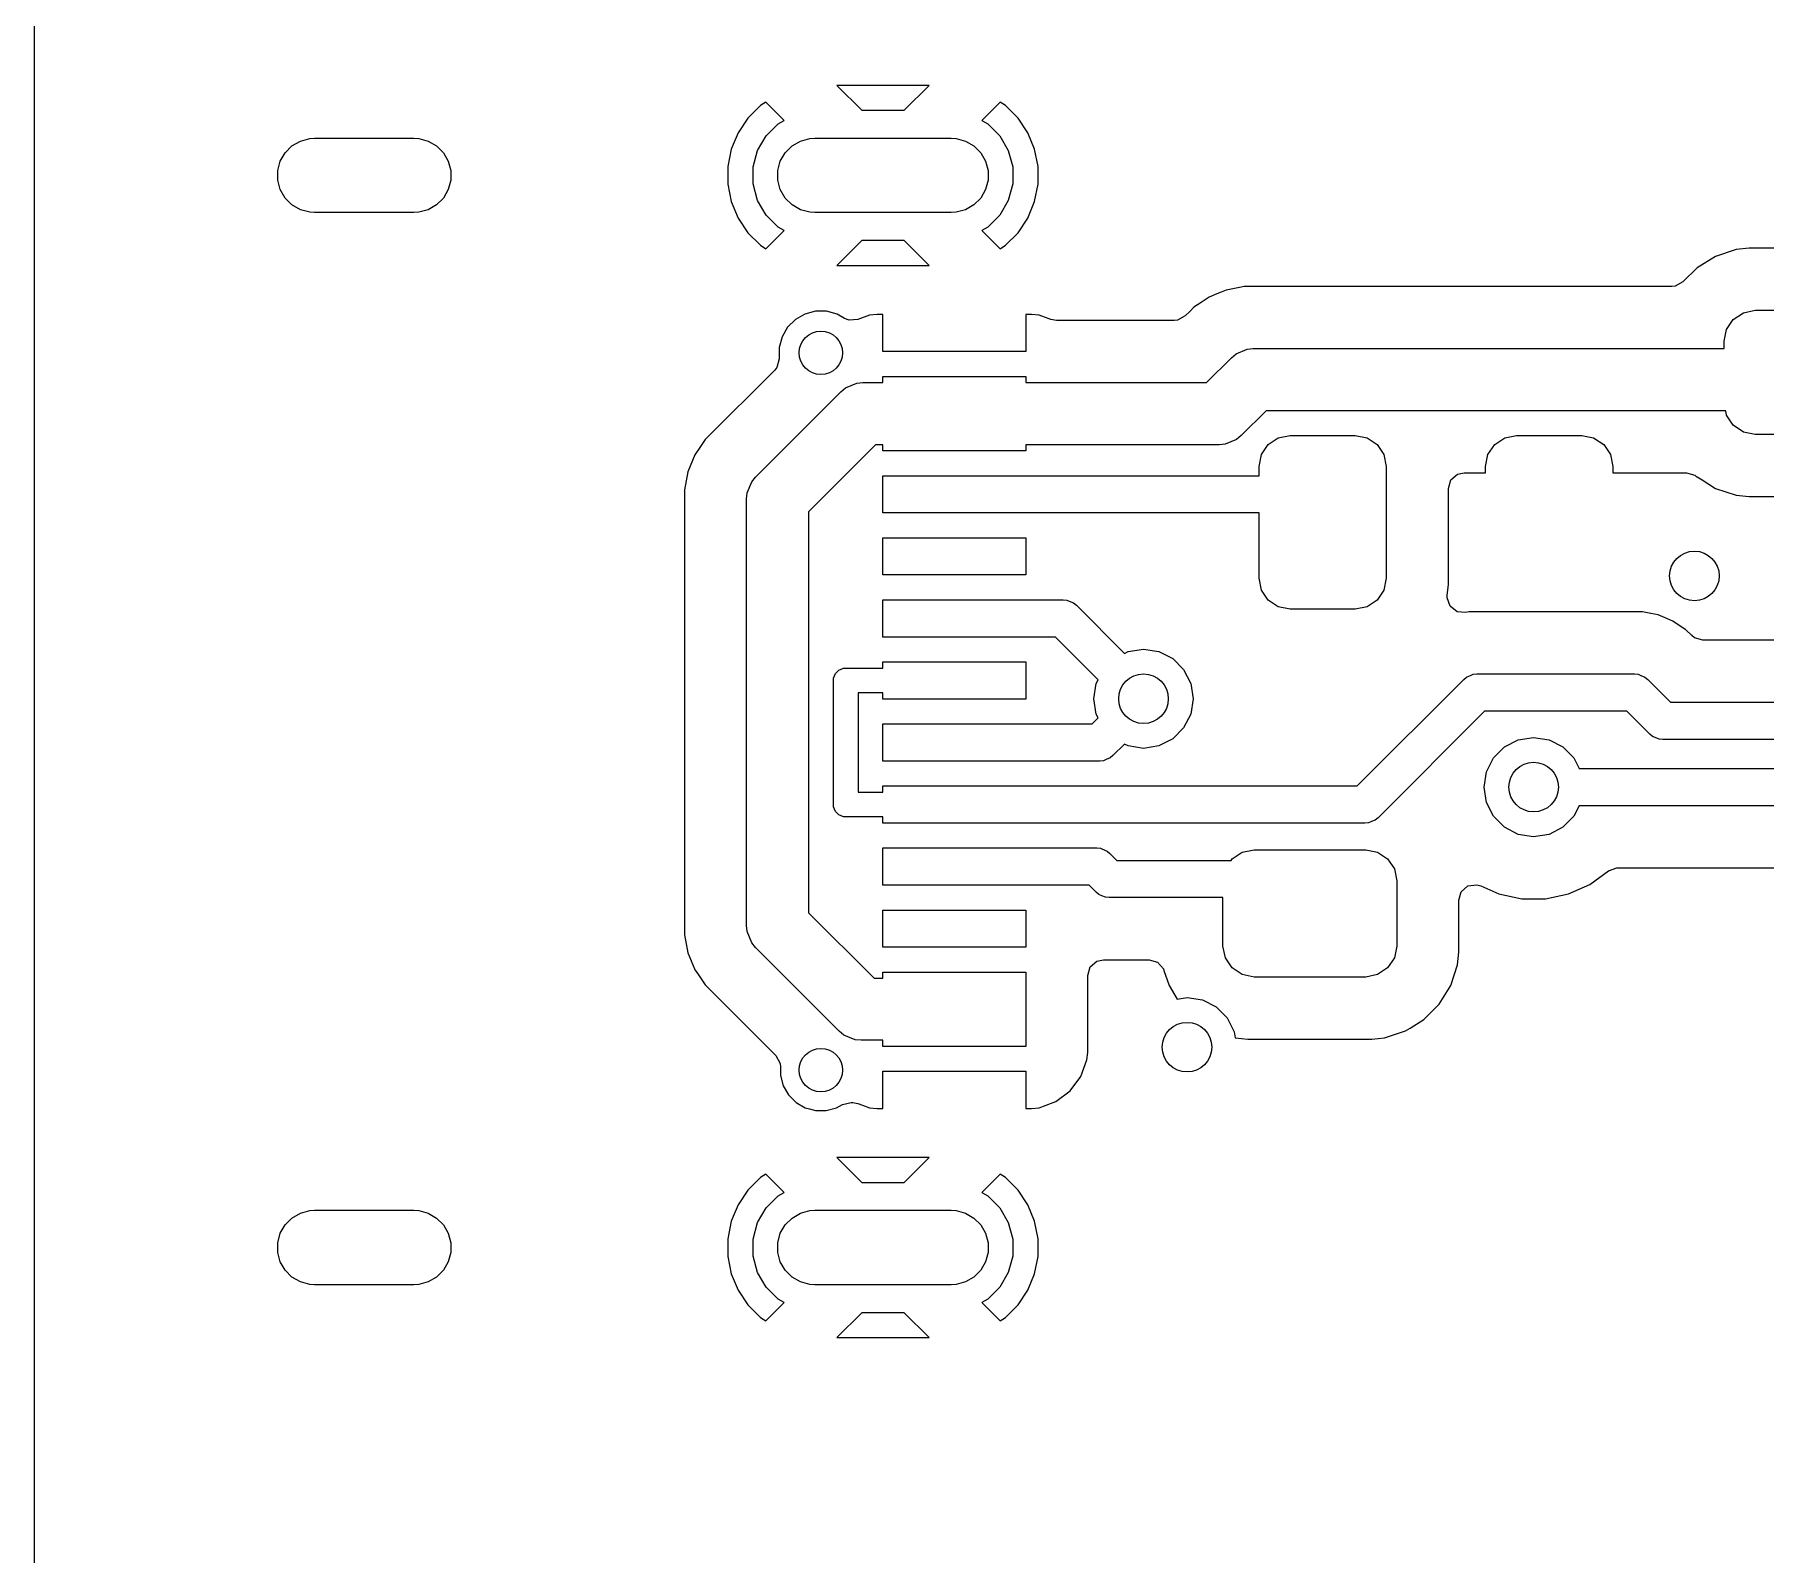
# Model space of a CAD drawing. Extents: x 0.21 to 3.39, y 0.21 to 2.59.
# Drawn here: x 0.21 to 0.76, y 1.133 to 1.615 of the extents above; entities that cross this region are included whole.
import ezdxf

# ---------------------------------------------------------------- set-up
doc = ezdxf.new("R2010")
doc.units = 0
doc.header["$MEASUREMENT"] = 0
doc.layers.add('BLACK', color=7, linetype='CONTINUOUS')

msp = doc.modelspace()

# ---------------------------------------------------------------- linework, layer by layer
at = {"layer": 'BLACK', "linetype": 'CONTINUOUS'}
for p, q in [((0.21041, 1.59862), (0.21041, 1.95798)), ((0.21041, 1.57289), (0.21041, 1.59862)), ((0.49419, 1.59862), (0.46494, 1.59862)), ((0.46494, 1.59862), (0.47282, 1.59075)), ((0.48632, 1.59075), (0.49419, 1.59862)), ((0.44237, 1.59336), (0.4407, 1.59225)), ((0.44818, 1.58755), (0.44237, 1.59336)), ((0.51677, 1.59336), (0.51096, 1.58755)), ((0.51843, 1.59225), (0.51677, 1.59336)), ((0.43673, 1.58827), (0.4336, 1.5836)), ((0.4407, 1.59225), (0.43673, 1.58827)), ((0.43673, 1.58827), (0.43673, 1.58827)), ((0.44631, 1.58648), (0.44818, 1.58755)), ((0.47282, 1.59075), (0.48632, 1.59075)), ((0.51096, 1.58755), (0.51282, 1.58648)), ((0.52241, 1.58827), (0.51843, 1.59225)), ((0.51843, 1.59225), (0.51843, 1.59225)), ((0.52553, 1.5836), (0.52241, 1.58827)), ((0.52241, 1.58827), (0.52241, 1.58827)), ((0.29473, 1.58099), (0.29771, 1.58179)), ((0.29771, 1.58179), (0.29925, 1.58189)), ((0.29925, 1.58189), (0.33075, 1.58189)), ((0.33075, 1.58189), (0.33229, 1.58179)), ((0.33229, 1.58179), (0.33527, 1.58099)), ((0.4336, 1.5836), (0.43145, 1.5784)), ((0.4398, 1.57799), (0.4425, 1.58266)), ((0.4425, 1.58266), (0.44631, 1.58648)), ((0.45339, 1.58099), (0.45637, 1.58179)), ((0.45637, 1.58179), (0.45791, 1.58189)), ((0.45791, 1.58189), (0.50122, 1.58189)), ((0.50122, 1.58189), (0.50276, 1.58179)), ((0.50276, 1.58179), (0.50574, 1.58099)), ((0.51282, 1.58648), (0.51663, 1.58266)), ((0.51663, 1.58266), (0.51933, 1.57799)), ((0.52768, 1.5784), (0.52553, 1.5836)), ((0.28834, 1.5746), (0.28988, 1.57727)), ((0.28988, 1.57727), (0.29206, 1.57945)), ((0.29206, 1.57945), (0.29473, 1.58099)), ((0.33527, 1.58099), (0.33794, 1.57945)), ((0.33794, 1.57945), (0.34012, 1.57727)), ((0.34012, 1.57727), (0.34166, 1.5746)), ((0.43145, 1.5784), (0.43035, 1.57289)), ((0.43145, 1.5784), (0.43145, 1.5784)), ((0.43841, 1.57278), (0.4398, 1.57799)), ((0.447, 1.5746), (0.44854, 1.57727)), ((0.44854, 1.57727), (0.45072, 1.57945)), ((0.45072, 1.57945), (0.45339, 1.58099)), ((0.50574, 1.58099), (0.50841, 1.57945)), ((0.50841, 1.57945), (0.51059, 1.57727)), ((0.51059, 1.57727), (0.51213, 1.5746)), ((0.51933, 1.57799), (0.52073, 1.57278)), ((0.52878, 1.57289), (0.52768, 1.5784)), ((0.52768, 1.5784), (0.52768, 1.5784)), ((0.21041, 1.54154), (0.21041, 1.57289)), ((0.28754, 1.57162), (0.28834, 1.5746)), ((0.28754, 1.56854), (0.28754, 1.57162)), ((0.34166, 1.5746), (0.34246, 1.57162)), ((0.34246, 1.57162), (0.34246, 1.56854)), ((0.43035, 1.57289), (0.43035, 1.56727)), ((0.43841, 1.56738), (0.43841, 1.57278)), ((0.4462, 1.57162), (0.447, 1.5746)), ((0.4462, 1.56854), (0.4462, 1.57162)), ((0.51213, 1.5746), (0.51293, 1.57162)), ((0.51293, 1.57162), (0.51293, 1.56854)), ((0.52073, 1.57278), (0.52073, 1.56738)), ((0.52878, 1.56727), (0.52878, 1.57289)), ((0.52878, 1.57289), (0.52878, 1.57289)), ((0.28834, 1.56556), (0.28754, 1.56854)), ((0.28988, 1.56289), (0.28834, 1.56556)), ((0.34166, 1.56556), (0.34012, 1.56289)), ((0.34246, 1.56854), (0.34166, 1.56556)), ((0.43035, 1.56727), (0.43145, 1.56175)), ((0.4398, 1.56217), (0.43841, 1.56738)), ((0.447, 1.56556), (0.4462, 1.56854)), ((0.44854, 1.56289), (0.447, 1.56556)), ((0.51213, 1.56556), (0.51059, 1.56289)), ((0.51293, 1.56854), (0.51213, 1.56556)), ((0.52073, 1.56738), (0.51933, 1.56217)), ((0.52768, 1.56175), (0.52878, 1.56727)), ((0.52878, 1.56727), (0.52878, 1.56727)), ((0.29206, 1.56071), (0.28988, 1.56289)), ((0.29473, 1.55917), (0.29206, 1.56071)), ((0.33794, 1.56071), (0.33527, 1.55917)), ((0.34012, 1.56289), (0.33794, 1.56071)), ((0.43145, 1.56175), (0.43145, 1.56175)), ((0.43145, 1.56175), (0.4336, 1.55656)), ((0.4425, 1.5575), (0.4398, 1.56217)), ((0.45072, 1.56071), (0.44854, 1.56289)), ((0.45339, 1.55917), (0.45072, 1.56071)), ((0.50841, 1.56071), (0.50574, 1.55917)), ((0.51059, 1.56289), (0.50841, 1.56071)), ((0.51933, 1.56217), (0.51663, 1.5575)), ((0.52553, 1.55656), (0.52768, 1.56175)), ((0.52768, 1.56175), (0.52768, 1.56175)), ((0.29771, 1.55837), (0.29473, 1.55917)), ((0.29925, 1.55827), (0.29771, 1.55837)), ((0.33075, 1.55827), (0.29925, 1.55827)), ((0.33229, 1.55837), (0.33075, 1.55827)), ((0.33527, 1.55917), (0.33229, 1.55837)), ((0.4336, 1.55656), (0.43673, 1.55188)), ((0.44631, 1.55368), (0.4425, 1.5575)), ((0.45637, 1.55837), (0.45339, 1.55917)), ((0.45791, 1.55827), (0.45637, 1.55837)), ((0.50122, 1.55827), (0.45791, 1.55827)), ((0.50276, 1.55837), (0.50122, 1.55827)), ((0.50574, 1.55917), (0.50276, 1.55837)), ((0.51663, 1.5575), (0.51282, 1.55368)), ((0.52241, 1.55188), (0.52553, 1.55656)), ((0.43673, 1.55188), (0.43673, 1.55188)), ((0.43673, 1.55188), (0.4407, 1.54791)), ((0.44237, 1.5468), (0.44818, 1.55261)), ((0.44818, 1.55261), (0.44631, 1.55368)), ((0.47282, 1.54941), (0.46494, 1.54154)), ((0.48632, 1.54941), (0.47282, 1.54941)), ((0.49419, 1.54154), (0.48632, 1.54941)), ((0.51282, 1.55368), (0.51096, 1.55261)), ((0.51096, 1.55261), (0.51677, 1.5468)), ((0.51843, 1.54791), (0.52241, 1.55188)), ((0.52241, 1.55188), (0.52241, 1.55188)), ((0.4407, 1.54791), (0.4407, 1.54791)), ((0.4407, 1.54791), (0.44237, 1.5468)), ((0.51677, 1.5468), (0.51843, 1.54791)), ((0.51677, 1.5468), (0.51677, 1.5468)), ((0.74373, 1.5444), (0.73785, 1.54078)), ((0.75028, 1.54657), (0.74373, 1.5444)), ((0.75433, 1.54699), (0.75028, 1.54657)), ((0.79567, 1.54699), (0.75433, 1.54699)), ((0.21041, 1.25846), (0.21041, 1.54154)), ((0.46494, 1.54154), (0.49419, 1.54154)), ((0.46494, 1.54154), (0.46494, 1.54154)), ((0.49419, 1.54154), (0.49419, 1.54154)), ((0.73785, 1.54078), (0.73335, 1.53628)), ((0.73785, 1.54078), (0.73785, 1.54078)), ((0.5855, 1.53247), (0.58306, 1.53146)), ((0.58689, 1.53305), (0.5855, 1.53247)), ((0.58843, 1.53369), (0.58689, 1.53305)), ((0.5932, 1.53463), (0.58843, 1.53369)), ((0.59414, 1.53482), (0.5932, 1.53463)), ((0.5932, 1.53463), (0.5932, 1.53463)), ((0.72984, 1.53482), (0.59414, 1.53482)), ((0.73089, 1.53494), (0.72984, 1.53482)), ((0.73335, 1.53628), (0.73089, 1.53494)), ((0.45814, 1.52699), (0.45478, 1.52609)), ((0.46162, 1.52699), (0.45814, 1.52699)), ((0.46498, 1.52609), (0.46162, 1.52699)), ((0.57698, 1.52699), (0.57548, 1.52549)), ((0.57822, 1.52823), (0.57698, 1.52699)), ((0.58056, 1.5298), (0.57822, 1.52823)), ((0.58306, 1.53146), (0.58056, 1.5298)), ((0.74934, 1.5244), (0.75253, 1.52653)), ((0.75253, 1.52653), (0.7563, 1.52728)), ((0.7563, 1.52728), (0.7937, 1.52728)), ((0.44931, 1.52189), (0.44757, 1.51888)), ((0.45177, 1.52435), (0.44931, 1.52189)), ((0.44931, 1.52189), (0.44931, 1.52189)), ((0.45478, 1.52609), (0.45177, 1.52435)), ((0.45177, 1.52435), (0.45177, 1.52435)), ((0.45478, 1.52609), (0.45478, 1.52609)), ((0.45478, 1.52609), (0.45478, 1.52609)), ((0.46737, 1.52471), (0.46498, 1.52609)), ((0.46498, 1.52609), (0.46498, 1.52609)), ((0.4688, 1.52415), (0.46737, 1.52471)), ((0.47159, 1.52435), (0.4688, 1.52415)), ((0.47534, 1.52575), (0.47159, 1.52435)), ((0.47768, 1.526), (0.47534, 1.52575)), ((0.47534, 1.52575), (0.47534, 1.52575)), ((0.47957, 1.526), (0.47768, 1.526)), ((0.47768, 1.526), (0.47768, 1.526)), ((0.47957, 1.51417), (0.47957, 1.526)), ((0.52673, 1.526), (0.52484, 1.526)), ((0.52484, 1.526), (0.52484, 1.51417)), ((0.52907, 1.52575), (0.52673, 1.526)), ((0.53284, 1.52435), (0.52907, 1.52575)), ((0.52907, 1.52575), (0.52907, 1.52575)), ((0.53457, 1.52404), (0.53284, 1.52435)), ((0.57197, 1.52404), (0.53457, 1.52404)), ((0.57303, 1.52415), (0.57197, 1.52404)), ((0.57548, 1.52549), (0.57303, 1.52415)), ((0.74646, 1.51744), (0.74721, 1.52121)), ((0.74721, 1.52121), (0.74934, 1.5244)), ((0.44757, 1.51888), (0.44667, 1.51552)), ((0.44757, 1.51888), (0.44757, 1.51888)), ((0.44757, 1.51888), (0.44757, 1.51888)), ((0.74646, 1.51512), (0.74646, 1.51744)), ((0.44667, 1.51184), (0.44589, 1.50916)), ((0.44667, 1.51552), (0.44667, 1.51552)), ((0.44667, 1.51552), (0.44667, 1.51184)), ((0.52484, 1.51417), (0.47957, 1.51417)), ((0.58219, 1.50433), (0.59009, 1.51224)), ((0.59009, 1.51224), (0.59158, 1.51346)), ((0.59158, 1.51346), (0.59513, 1.51493)), ((0.59513, 1.51493), (0.59705, 1.51512)), ((0.59513, 1.51493), (0.59513, 1.51493)), ((0.59705, 1.51512), (0.74646, 1.51512)), ((0.44522, 1.50833), (0.42315, 1.48626)), ((0.44589, 1.50916), (0.44522, 1.50833)), ((0.47957, 1.50433), (0.47957, 1.5063)), ((0.47957, 1.5063), (0.52484, 1.5063)), ((0.52484, 1.5063), (0.52484, 1.50433)), ((0.43914, 1.47439), (0.4662, 1.50145)), ((0.4662, 1.50145), (0.46769, 1.50267)), ((0.46769, 1.50267), (0.47124, 1.50414)), ((0.46769, 1.50267), (0.46769, 1.50267)), ((0.47124, 1.50414), (0.47316, 1.50433)), ((0.47316, 1.50433), (0.47957, 1.50433)), ((0.52484, 1.50433), (0.58219, 1.50433)), ((0.60113, 1.49543), (0.59322, 1.48753)), ((0.74692, 1.49543), (0.60113, 1.49543)), ((0.74721, 1.49399), (0.74692, 1.49543)), ((0.74934, 1.4908), (0.74721, 1.49399)), ((0.75253, 1.48866), (0.74934, 1.4908)), ((0.7563, 1.48791), (0.75253, 1.48866)), ((0.42145, 1.48372), (0.41992, 1.48142)), ((0.42315, 1.48626), (0.42145, 1.48372)), ((0.42145, 1.48372), (0.42145, 1.48372)), ((0.42315, 1.48626), (0.42315, 1.48626)), ((0.47724, 1.48465), (0.45594, 1.46335)), ((0.47957, 1.48465), (0.47724, 1.48465)), ((0.47957, 1.48268), (0.47957, 1.48465)), ((0.52484, 1.48268), (0.47957, 1.48268)), ((0.58626, 1.48465), (0.52484, 1.48465)), ((0.52484, 1.48465), (0.52484, 1.48268)), ((0.58818, 1.48483), (0.58626, 1.48465)), ((0.59173, 1.4863), (0.58818, 1.48483)), ((0.59322, 1.48753), (0.59173, 1.4863)), ((0.59173, 1.4863), (0.59173, 1.4863)), ((0.59965, 1.48148), (0.60178, 1.48468)), ((0.60178, 1.48468), (0.60497, 1.48681)), ((0.60497, 1.48681), (0.60874, 1.48756)), ((0.60874, 1.48756), (0.62941, 1.48756)), ((0.62941, 1.48756), (0.63318, 1.48681)), ((0.63318, 1.48681), (0.63637, 1.48468)), ((0.63637, 1.48468), (0.6385, 1.48148)), ((0.6715, 1.48148), (0.67363, 1.48468)), ((0.67363, 1.48468), (0.67682, 1.48681)), ((0.67682, 1.48681), (0.68059, 1.48756)), ((0.68059, 1.48756), (0.70126, 1.48756)), ((0.70126, 1.48756), (0.70503, 1.48681)), ((0.70503, 1.48681), (0.70822, 1.48468)), ((0.70822, 1.48468), (0.71035, 1.48148)), ((0.7937, 1.48791), (0.7563, 1.48791)), ((0.41992, 1.48142), (0.41769, 1.47605)), ((0.5989, 1.47772), (0.59965, 1.48148)), ((0.5989, 1.4748), (0.5989, 1.47772)), ((0.6385, 1.48148), (0.63925, 1.47772)), ((0.63925, 1.47772), (0.63925, 1.44228)), ((0.67075, 1.47772), (0.6715, 1.48148)), ((0.67075, 1.47573), (0.67075, 1.47772)), ((0.71035, 1.48148), (0.7111, 1.47772)), ((0.7111, 1.47772), (0.7111, 1.47575)), ((0.41769, 1.47605), (0.41656, 1.47034)), ((0.41769, 1.47605), (0.41769, 1.47605)), ((0.41769, 1.47605), (0.41769, 1.47605)), ((0.43645, 1.46935), (0.43792, 1.4729)), ((0.43792, 1.4729), (0.43914, 1.47439)), ((0.43792, 1.4729), (0.43792, 1.4729)), ((0.47957, 1.46299), (0.47957, 1.4748)), ((0.47957, 1.4748), (0.52484, 1.4748)), ((0.52484, 1.4748), (0.5989, 1.4748)), ((0.65896, 1.47077), (0.65974, 1.47345)), ((0.65974, 1.47345), (0.66186, 1.47528)), ((0.66186, 1.47528), (0.66392, 1.47573)), ((0.66392, 1.47573), (0.67075, 1.47573)), ((0.7111, 1.47575), (0.72, 1.47575)), ((0.72, 1.47575), (0.7203, 1.47573)), ((0.7203, 1.47573), (0.73449, 1.47573)), ((0.73449, 1.47573), (0.73717, 1.47494)), ((0.73717, 1.47494), (0.73761, 1.47458)), ((0.73761, 1.47458), (0.73762, 1.4746)), ((0.73762, 1.4746), (0.73785, 1.47442)), ((0.73785, 1.47442), (0.73785, 1.47442)), ((0.73785, 1.47442), (0.73942, 1.47345)), ((0.73942, 1.47345), (0.74373, 1.47079)), ((0.41656, 1.47034), (0.41656, 1.32916)), ((0.43626, 1.46743), (0.43645, 1.46935)), ((0.43626, 1.33207), (0.43626, 1.46743)), ((0.65896, 1.44031), (0.65896, 1.47077)), ((0.74373, 1.47079), (0.75028, 1.46862)), ((0.75028, 1.46862), (0.75028, 1.46862)), ((0.75028, 1.46862), (0.75028, 1.46862)), ((0.75028, 1.46862), (0.75433, 1.46821)), ((0.75433, 1.46821), (0.79567, 1.46821)), ((0.45594, 1.46335), (0.45594, 1.33615)), ((0.5022, 1.46299), (0.47957, 1.46299)), ((0.5989, 1.46299), (0.5022, 1.46299)), ((0.5989, 1.44228), (0.5989, 1.46299)), ((0.47957, 1.44331), (0.47957, 1.45512)), ((0.47957, 1.45512), (0.52484, 1.45512)), ((0.52484, 1.45512), (0.52484, 1.44331)), ((0.52484, 1.44331), (0.47957, 1.44331)), ((0.59965, 1.43852), (0.5989, 1.44228)), ((0.63925, 1.44228), (0.6385, 1.43852)), ((0.6586, 1.43679), (0.65887, 1.43949)), ((0.65887, 1.43949), (0.65896, 1.44031)), ((0.47957, 1.42362), (0.47957, 1.43543)), ((0.47957, 1.43543), (0.52484, 1.43543)), ((0.52484, 1.43543), (0.53673, 1.43543)), ((0.53673, 1.43543), (0.53788, 1.43532)), ((0.53788, 1.43532), (0.53865, 1.435)), ((0.53865, 1.435), (0.54001, 1.43444)), ((0.54001, 1.43444), (0.54091, 1.4337)), ((0.54091, 1.4337), (0.55619, 1.41842)), ((0.60178, 1.43532), (0.59965, 1.43852)), ((0.60497, 1.43319), (0.60178, 1.43532)), ((0.60874, 1.43244), (0.60497, 1.43319)), ((0.63318, 1.43319), (0.62941, 1.43244)), ((0.63637, 1.43532), (0.63318, 1.43319)), ((0.6385, 1.43852), (0.63637, 1.43532)), ((0.65858, 1.43602), (0.6586, 1.43679)), ((0.65951, 1.43338), (0.65858, 1.43602)), ((0.66171, 1.43166), (0.65951, 1.43338)), ((0.62941, 1.43244), (0.60874, 1.43244)), ((0.6645, 1.43142), (0.66171, 1.43166)), ((0.66548, 1.43161), (0.6645, 1.43142)), ((0.72052, 1.43161), (0.66548, 1.43161)), ((0.7232, 1.43108), (0.72052, 1.43161)), ((0.72547, 1.43063), (0.7232, 1.43108)), ((0.72776, 1.42968), (0.72547, 1.43063)), ((0.73013, 1.4287), (0.72776, 1.42968)), ((0.73409, 1.42605), (0.73013, 1.4287)), ((0.5022, 1.42362), (0.47957, 1.42362)), ((0.53429, 1.42362), (0.5022, 1.42362)), ((0.54784, 1.41007), (0.53429, 1.42362)), ((0.73433, 1.42589), (0.73409, 1.42605)), ((0.73616, 1.42406), (0.73433, 1.42589)), ((0.73698, 1.4234), (0.73616, 1.42406)), ((0.73966, 1.42261), (0.73698, 1.4234)), ((0.94623, 1.42261), (0.73966, 1.42261)), ((0.55619, 1.41842), (0.55736, 1.41901)), ((0.55736, 1.41901), (0.56222, 1.41978)), ((0.56222, 1.41978), (0.56709, 1.41901)), ((0.56709, 1.41901), (0.57148, 1.41678)), ((0.57148, 1.41678), (0.57496, 1.41329)), ((0.46389, 1.41061), (0.46448, 1.41203)), ((0.46448, 1.41203), (0.46557, 1.41312)), ((0.46557, 1.41312), (0.46699, 1.4137)), ((0.46699, 1.4137), (0.46776, 1.41378)), ((0.46776, 1.41378), (0.47957, 1.41378)), ((0.47957, 1.41378), (0.47957, 1.41575)), ((0.47957, 1.41575), (0.52484, 1.41575)), ((0.52484, 1.41575), (0.52484, 1.40394)), ((0.57496, 1.41329), (0.5772, 1.4089)), ((0.66472, 1.41091), (0.66622, 1.41153)), ((0.66622, 1.41153), (0.66685, 1.41179)), ((0.66685, 1.41179), (0.668, 1.41191)), ((0.668, 1.41191), (0.718, 1.41191)), ((0.718, 1.41191), (0.71915, 1.41179)), ((0.71915, 1.41179), (0.72003, 1.41143)), ((0.72003, 1.41143), (0.72128, 1.41091)), ((0.46382, 1.40984), (0.46389, 1.41061)), ((0.46382, 1.37047), (0.46382, 1.40984)), ((0.47957, 1.40591), (0.47169, 1.40591)), ((0.47169, 1.40591), (0.47169, 1.37441)), ((0.47957, 1.40394), (0.47957, 1.40591)), ((0.54648, 1.40404), (0.54725, 1.4089)), ((0.54725, 1.4089), (0.54784, 1.41007)), ((0.5772, 1.4089), (0.57797, 1.40404)), ((0.63003, 1.37638), (0.66382, 1.41018)), ((0.66382, 1.41018), (0.66472, 1.41091)), ((0.72128, 1.41091), (0.72218, 1.41018)), ((0.72218, 1.41018), (0.72945, 1.40291)), ((0.52484, 1.40394), (0.47957, 1.40394)), ((0.54725, 1.39917), (0.54648, 1.40404)), ((0.57797, 1.40404), (0.5772, 1.39917)), ((0.72945, 1.40291), (0.95, 1.40291)), ((0.47957, 1.38425), (0.47957, 1.39606)), ((0.47957, 1.39606), (0.52484, 1.39606)), ((0.52484, 1.39606), (0.5459, 1.39606)), ((0.5459, 1.39606), (0.54784, 1.398)), ((0.54784, 1.398), (0.54725, 1.39917)), ((0.57496, 1.39478), (0.57148, 1.39129)), ((0.5772, 1.39917), (0.57496, 1.39478)), ((0.67045, 1.40009), (0.63665, 1.3663)), ((0.71555, 1.40009), (0.67045, 1.40009)), ((0.72282, 1.39282), (0.71555, 1.40009)), ((0.55619, 1.38965), (0.55252, 1.38598)), ((0.55736, 1.38906), (0.55619, 1.38965)), ((0.57148, 1.39129), (0.56709, 1.38906)), ((0.67674, 1.38874), (0.68113, 1.39098)), ((0.68113, 1.39098), (0.686, 1.39175)), ((0.686, 1.39175), (0.69087, 1.39098)), ((0.69087, 1.39098), (0.69526, 1.38874)), ((0.72372, 1.39209), (0.72282, 1.39282)), ((0.72507, 1.39153), (0.72372, 1.39209)), ((0.72585, 1.39121), (0.72507, 1.39153)), ((0.727, 1.39109), (0.72585, 1.39121)), ((0.94755, 1.39109), (0.727, 1.39109)), ((0.5022, 1.38425), (0.47957, 1.38425)), ((0.54835, 1.38425), (0.5022, 1.38425)), ((0.5495, 1.38437), (0.54835, 1.38425)), ((0.55038, 1.38473), (0.5495, 1.38437)), ((0.55163, 1.38525), (0.55038, 1.38473)), ((0.55252, 1.38598), (0.55163, 1.38525)), ((0.56222, 1.38829), (0.55736, 1.38906)), ((0.56709, 1.38906), (0.56222, 1.38829)), ((0.67102, 1.38087), (0.67326, 1.38526)), ((0.67326, 1.38526), (0.67674, 1.38874)), ((0.69526, 1.38874), (0.69874, 1.38526)), ((0.69874, 1.38526), (0.70045, 1.38191)), ((0.67025, 1.376), (0.67102, 1.38087)), ((0.70045, 1.38191), (0.943, 1.38191)), ((0.47169, 1.37441), (0.47957, 1.37441)), ((0.47957, 1.37441), (0.47957, 1.37638)), ((0.47957, 1.37638), (0.52484, 1.37638)), ((0.52484, 1.37638), (0.63003, 1.37638)), ((0.67102, 1.37113), (0.67025, 1.376)), ((0.46389, 1.3697), (0.46382, 1.37047)), ((0.46448, 1.36829), (0.46389, 1.3697)), ((0.46557, 1.3672), (0.46448, 1.36829)), ((0.67326, 1.36674), (0.67102, 1.37113)), ((0.70045, 1.37009), (0.69874, 1.36674)), ((0.94055, 1.37009), (0.70045, 1.37009)), ((0.46699, 1.36661), (0.46557, 1.3672)), ((0.46776, 1.36654), (0.46699, 1.36661)), ((0.47957, 1.36654), (0.46776, 1.36654)), ((0.47957, 1.36457), (0.47957, 1.36654)), ((0.5022, 1.36457), (0.47957, 1.36457)), ((0.63247, 1.36457), (0.5022, 1.36457)), ((0.63362, 1.36468), (0.63247, 1.36457)), ((0.63451, 1.36505), (0.63362, 1.36468)), ((0.63575, 1.36556), (0.63451, 1.36505)), ((0.63665, 1.3663), (0.63575, 1.36556)), ((0.67674, 1.36326), (0.67326, 1.36674)), ((0.68113, 1.36102), (0.67674, 1.36326)), ((0.69526, 1.36326), (0.69087, 1.36102)), ((0.69874, 1.36674), (0.69526, 1.36326)), ((0.47957, 1.34488), (0.47957, 1.35669)), ((0.47957, 1.35669), (0.52484, 1.35669)), ((0.52484, 1.35669), (0.54742, 1.35669)), ((0.54742, 1.35669), (0.54857, 1.35658)), ((0.54857, 1.35658), (0.54898, 1.35641)), ((0.54898, 1.35641), (0.5507, 1.3557)), ((0.686, 1.36025), (0.68113, 1.36102)), ((0.69087, 1.36102), (0.686, 1.36025)), ((0.5507, 1.3557), (0.55159, 1.35496)), ((0.55159, 1.35496), (0.5538, 1.35276)), ((0.5538, 1.35276), (0.59001, 1.35276)), ((0.59001, 1.35276), (0.59032, 1.35322)), ((0.59032, 1.35322), (0.59352, 1.35535)), ((0.59352, 1.35535), (0.59728, 1.3561)), ((0.59728, 1.3561), (0.63272, 1.3561)), ((0.63272, 1.3561), (0.63648, 1.35535)), ((0.63648, 1.35535), (0.63968, 1.35322)), ((0.63968, 1.35322), (0.64181, 1.35003)), ((0.64181, 1.35003), (0.64256, 1.34626)), ((0.64256, 1.34626), (0.64256, 1.32559)), ((0.70382, 1.34513), (0.70976, 1.34944)), ((0.70976, 1.34944), (0.71239, 1.35038)), ((0.71239, 1.35038), (0.71268, 1.35039)), ((0.71268, 1.35039), (0.93034, 1.35039)), ((0.5022, 1.34488), (0.47957, 1.34488)), ((0.54497, 1.34488), (0.5022, 1.34488)), ((0.54718, 1.34267), (0.54497, 1.34488)), ((0.54807, 1.34194), (0.54718, 1.34267)), ((0.54905, 1.34153), (0.54807, 1.34194)), ((0.5502, 1.34106), (0.54905, 1.34153)), ((0.55135, 1.34094), (0.5502, 1.34106)), ((0.58744, 1.34094), (0.55135, 1.34094)), ((0.58744, 1.32559), (0.58744, 1.34094)), ((0.66226, 1.34012), (0.66305, 1.3428)), ((0.66226, 1.32362), (0.66226, 1.34012)), ((0.66305, 1.3428), (0.66516, 1.34463)), ((0.66516, 1.34463), (0.66793, 1.34503)), ((0.66793, 1.34503), (0.66924, 1.34465)), ((0.66924, 1.34465), (0.67498, 1.3421)), ((0.67498, 1.3421), (0.68227, 1.34055)), ((0.68227, 1.34055), (0.68973, 1.34055)), ((0.68973, 1.34055), (0.69702, 1.3421)), ((0.69702, 1.3421), (0.70382, 1.34513)), ((0.70382, 1.34513), (0.70382, 1.34513)), ((0.70382, 1.34513), (0.70382, 1.34513)), ((0.70382, 1.34513), (0.70382, 1.34513)), ((0.45594, 1.33615), (0.47674, 1.31535)), ((0.47957, 1.3252), (0.47957, 1.33701)), ((0.47957, 1.33701), (0.52484, 1.33701)), ((0.52484, 1.33701), (0.52484, 1.3252)), ((0.41656, 1.32916), (0.41713, 1.32628)), ((0.43645, 1.33015), (0.43626, 1.33207)), ((0.43792, 1.3266), (0.43645, 1.33015)), ((0.41713, 1.32628), (0.41769, 1.32345)), ((0.41769, 1.32345), (0.41769, 1.32345)), ((0.41769, 1.32345), (0.41981, 1.31834)), ((0.43914, 1.32511), (0.43792, 1.3266)), ((0.43792, 1.3266), (0.43792, 1.3266)), ((0.4657, 1.29855), (0.43914, 1.32511)), ((0.52484, 1.3252), (0.47957, 1.3252)), ((0.58819, 1.32182), (0.58744, 1.32559)), ((0.64256, 1.32559), (0.64181, 1.32182)), ((0.66185, 1.31957), (0.66226, 1.32362)), ((0.41981, 1.31834), (0.41992, 1.31807)), ((0.41992, 1.31807), (0.42034, 1.31745)), ((0.54455, 1.31628), (0.54533, 1.31896)), ((0.54533, 1.31896), (0.54745, 1.32079)), ((0.54745, 1.32079), (0.54951, 1.32124)), ((0.54951, 1.32124), (0.56402, 1.32124)), ((0.56402, 1.32124), (0.5667, 1.32045)), ((0.5667, 1.32045), (0.56853, 1.31834)), ((0.56853, 1.31834), (0.56872, 1.31784)), ((0.59032, 1.31863), (0.58819, 1.32182)), ((0.59352, 1.3165), (0.59032, 1.31863)), ((0.63968, 1.31863), (0.63648, 1.3165)), ((0.64181, 1.32182), (0.63968, 1.31863)), ((0.65968, 1.31302), (0.66185, 1.31957)), ((0.42034, 1.31745), (0.42102, 1.31642)), ((0.42102, 1.31642), (0.42312, 1.31329)), ((0.42312, 1.31329), (0.42315, 1.31324)), ((0.42315, 1.31324), (0.43479, 1.3016)), ((0.47674, 1.31535), (0.47957, 1.31535)), ((0.47957, 1.31535), (0.47957, 1.31732)), ((0.47957, 1.31732), (0.52484, 1.31732)), ((0.52484, 1.31732), (0.52484, 1.2937)), ((0.54455, 1.29182), (0.54455, 1.31628)), ((0.56872, 1.31784), (0.57032, 1.31302)), ((0.57032, 1.31302), (0.57032, 1.31302)), ((0.57032, 1.31302), (0.57032, 1.31302)), ((0.57032, 1.31302), (0.57295, 1.30876)), ((0.59728, 1.31575), (0.59352, 1.3165)), ((0.63272, 1.31575), (0.59728, 1.31575)), ((0.63648, 1.3165), (0.63272, 1.31575)), ((0.65605, 1.30714), (0.65968, 1.31302)), ((0.57295, 1.30876), (0.57602, 1.30925)), ((0.57602, 1.30925), (0.58089, 1.30848)), ((0.58089, 1.30848), (0.58528, 1.30624)), ((0.65117, 1.30226), (0.65605, 1.30714)), ((0.43479, 1.3016), (0.44557, 1.29081)), ((0.58528, 1.30624), (0.58876, 1.30276)), ((0.58876, 1.30276), (0.591, 1.29837)), ((0.64678, 1.29955), (0.65117, 1.30226)), ((0.46719, 1.29733), (0.4657, 1.29855)), ((0.47074, 1.29586), (0.46719, 1.29733)), ((0.46719, 1.29733), (0.46719, 1.29733)), ((0.591, 1.29837), (0.5913, 1.29645)), ((0.5913, 1.29645), (0.59531, 1.29604)), ((0.59531, 1.29604), (0.63469, 1.29604)), ((0.63469, 1.29604), (0.63873, 1.29646)), ((0.63469, 1.29604), (0.63469, 1.29604)), ((0.63873, 1.29646), (0.64529, 1.29863)), ((0.64529, 1.29863), (0.64678, 1.29955)), ((0.44557, 1.29081), (0.44691, 1.28836)), ((0.47266, 1.29567), (0.47074, 1.29586)), ((0.47957, 1.29567), (0.47266, 1.29567)), ((0.47957, 1.2937), (0.47957, 1.29567)), ((0.52484, 1.2937), (0.47957, 1.2937)), ((0.54429, 1.28947), (0.54455, 1.29182)), ((0.44691, 1.28836), (0.44703, 1.2873)), ((0.44703, 1.2873), (0.44703, 1.28453)), ((0.47957, 1.274), (0.47957, 1.28583)), ((0.47957, 1.28583), (0.52484, 1.28583)), ((0.52484, 1.28583), (0.52484, 1.274)), ((0.54231, 1.28416), (0.54429, 1.28947)), ((0.44703, 1.28453), (0.4479, 1.28126)), ((0.4479, 1.28126), (0.4479, 1.28126)), ((0.4479, 1.28126), (0.4479, 1.28126)), ((0.4479, 1.28126), (0.4496, 1.27833)), ((0.53438, 1.27623), (0.53892, 1.27962)), ((0.53892, 1.27962), (0.54231, 1.28416)), ((0.4496, 1.27833), (0.4496, 1.27833)), ((0.4496, 1.27833), (0.4496, 1.27833)), ((0.4496, 1.27833), (0.45199, 1.27593)), ((0.45199, 1.27593), (0.45199, 1.27593)), ((0.45199, 1.27593), (0.45199, 1.27593)), ((0.45199, 1.27593), (0.45492, 1.27424)), ((0.45492, 1.27424), (0.45492, 1.27424)), ((0.45492, 1.27424), (0.45492, 1.27424)), ((0.45492, 1.27424), (0.45621, 1.2739)), ((0.46157, 1.27337), (0.46484, 1.27424)), ((0.46484, 1.27424), (0.46673, 1.27533)), ((0.46673, 1.27533), (0.46944, 1.27599)), ((0.46944, 1.27599), (0.46969, 1.27597)), ((0.46969, 1.27597), (0.46975, 1.27596)), ((0.46975, 1.27596), (0.46975, 1.27596)), ((0.46975, 1.27596), (0.46975, 1.27596)), ((0.46975, 1.27596), (0.46984, 1.27596)), ((0.46984, 1.27596), (0.46995, 1.27595)), ((0.46995, 1.27595), (0.46999, 1.27594)), ((0.46999, 1.27594), (0.46999, 1.27594)), ((0.46999, 1.27594), (0.47157, 1.27565)), ((0.47157, 1.27565), (0.47302, 1.27511)), ((0.47302, 1.27511), (0.47534, 1.27425)), ((0.47534, 1.27425), (0.47534, 1.27425)), ((0.47534, 1.27425), (0.47768, 1.274)), ((0.47768, 1.274), (0.47957, 1.274)), ((0.52484, 1.274), (0.52673, 1.274)), ((0.52673, 1.274), (0.52907, 1.27425)), ((0.52907, 1.27425), (0.5336, 1.27594)), ((0.5336, 1.27594), (0.53438, 1.27623)), ((0.53438, 1.27623), (0.53438, 1.27623)), ((0.53438, 1.27623), (0.53438, 1.27623)), ((0.45621, 1.2739), (0.45819, 1.27337)), ((0.45819, 1.27337), (0.46157, 1.27337)), ((0.21041, 1.23273), (0.21041, 1.25846)), ((0.49419, 1.25846), (0.46494, 1.25846)), ((0.46494, 1.25846), (0.47282, 1.25059)), ((0.48632, 1.25059), (0.49419, 1.25846)), ((0.4407, 1.25209), (0.43673, 1.24812)), ((0.44237, 1.2532), (0.4407, 1.25209)), ((0.44818, 1.24739), (0.44237, 1.2532)), ((0.51677, 1.2532), (0.51096, 1.24739)), ((0.51843, 1.25209), (0.51677, 1.2532)), ((0.52241, 1.24812), (0.51843, 1.25209)), ((0.51843, 1.25209), (0.51843, 1.25209)), ((0.43673, 1.24812), (0.4336, 1.24344)), ((0.43673, 1.24812), (0.43673, 1.24812)), ((0.44631, 1.24632), (0.44818, 1.24739)), ((0.47282, 1.25059), (0.48632, 1.25059)), ((0.51096, 1.24739), (0.51282, 1.24632)), ((0.52553, 1.24344), (0.52241, 1.24812)), ((0.52241, 1.24812), (0.52241, 1.24812)), ((0.29473, 1.24083), (0.29771, 1.24163)), ((0.29771, 1.24163), (0.29925, 1.24173)), ((0.29925, 1.24173), (0.33075, 1.24173)), ((0.33075, 1.24173), (0.33229, 1.24163)), ((0.33229, 1.24163), (0.33527, 1.24083)), ((0.4336, 1.24344), (0.43145, 1.23825)), ((0.4398, 1.23783), (0.4425, 1.2425)), ((0.4425, 1.2425), (0.44631, 1.24632)), ((0.45339, 1.24083), (0.45637, 1.24163)), ((0.45637, 1.24163), (0.45791, 1.24173)), ((0.45791, 1.24173), (0.50122, 1.24173)), ((0.50122, 1.24173), (0.50276, 1.24163)), ((0.50276, 1.24163), (0.50574, 1.24083)), ((0.51282, 1.24632), (0.51663, 1.2425)), ((0.51663, 1.2425), (0.51933, 1.23783)), ((0.52768, 1.23825), (0.52553, 1.24344)), ((0.28834, 1.23444), (0.28988, 1.23711)), ((0.28988, 1.23711), (0.29206, 1.23929)), ((0.29206, 1.23929), (0.29473, 1.24083)), ((0.33527, 1.24083), (0.33794, 1.23929)), ((0.33794, 1.23929), (0.34012, 1.23711)), ((0.34012, 1.23711), (0.34166, 1.23444)), ((0.43145, 1.23825), (0.43035, 1.23273)), ((0.43145, 1.23825), (0.43145, 1.23825)), ((0.43841, 1.23262), (0.4398, 1.23783)), ((0.447, 1.23444), (0.44854, 1.23711)), ((0.44854, 1.23711), (0.45072, 1.23929)), ((0.45072, 1.23929), (0.45339, 1.24083)), ((0.50574, 1.24083), (0.50841, 1.23929)), ((0.50841, 1.23929), (0.51059, 1.23711)), ((0.51059, 1.23711), (0.51213, 1.23444)), ((0.51933, 1.23783), (0.52073, 1.23262)), ((0.52878, 1.23273), (0.52768, 1.23825)), ((0.52768, 1.23825), (0.52768, 1.23825)), ((0.21041, 1.20138), (0.21041, 1.23273)), ((0.28754, 1.23146), (0.28834, 1.23444)), ((0.28754, 1.22838), (0.28754, 1.23146)), ((0.34166, 1.23444), (0.34246, 1.23146)), ((0.34246, 1.23146), (0.34246, 1.22838)), ((0.43035, 1.23273), (0.43035, 1.22711)), ((0.43841, 1.22722), (0.43841, 1.23262)), ((0.4462, 1.23146), (0.447, 1.23444)), ((0.4462, 1.22838), (0.4462, 1.23146)), ((0.51213, 1.23444), (0.51293, 1.23146)), ((0.51293, 1.23146), (0.51293, 1.22838)), ((0.52073, 1.23262), (0.52073, 1.22722)), ((0.52878, 1.22711), (0.52878, 1.23273)), ((0.52878, 1.23273), (0.52878, 1.23273)), ((0.28834, 1.2254), (0.28754, 1.22838)), ((0.28988, 1.22273), (0.28834, 1.2254)), ((0.34166, 1.2254), (0.34012, 1.22273)), ((0.34246, 1.22838), (0.34166, 1.2254)), ((0.43035, 1.22711), (0.43145, 1.2216)), ((0.4398, 1.22201), (0.43841, 1.22722)), ((0.447, 1.2254), (0.4462, 1.22838)), ((0.44854, 1.22273), (0.447, 1.2254)), ((0.51213, 1.2254), (0.51059, 1.22273)), ((0.51293, 1.22838), (0.51213, 1.2254)), ((0.52073, 1.22722), (0.51933, 1.22201)), ((0.52768, 1.2216), (0.52878, 1.22711)), ((0.52878, 1.22711), (0.52878, 1.22711)), ((0.29206, 1.22055), (0.28988, 1.22273)), ((0.29473, 1.21901), (0.29206, 1.22055)), ((0.33794, 1.22055), (0.33527, 1.21901)), ((0.34012, 1.22273), (0.33794, 1.22055)), ((0.43145, 1.2216), (0.43145, 1.2216)), ((0.43145, 1.2216), (0.4336, 1.2164)), ((0.4425, 1.21734), (0.4398, 1.22201)), ((0.45072, 1.22055), (0.44854, 1.22273)), ((0.45339, 1.21901), (0.45072, 1.22055)), ((0.50841, 1.22055), (0.50574, 1.21901)), ((0.51059, 1.22273), (0.50841, 1.22055)), ((0.51933, 1.22201), (0.51663, 1.21734)), ((0.52553, 1.2164), (0.52768, 1.2216)), ((0.52768, 1.2216), (0.52768, 1.2216)), ((0.29771, 1.21821), (0.29473, 1.21901)), ((0.29925, 1.21811), (0.29771, 1.21821)), ((0.33075, 1.21811), (0.29925, 1.21811)), ((0.33229, 1.21821), (0.33075, 1.21811)), ((0.33527, 1.21901), (0.33229, 1.21821)), ((0.4336, 1.2164), (0.43673, 1.21173)), ((0.44631, 1.21352), (0.4425, 1.21734)), ((0.44818, 1.21245), (0.44631, 1.21352)), ((0.45637, 1.21821), (0.45339, 1.21901)), ((0.45791, 1.21811), (0.45637, 1.21821)), ((0.50122, 1.21811), (0.45791, 1.21811)), ((0.50276, 1.21821), (0.50122, 1.21811)), ((0.50574, 1.21901), (0.50276, 1.21821)), ((0.51282, 1.21352), (0.51096, 1.21245)), ((0.51663, 1.21734), (0.51282, 1.21352)), ((0.52241, 1.21173), (0.52553, 1.2164)), ((0.43673, 1.21173), (0.43673, 1.21173)), ((0.43673, 1.21173), (0.4407, 1.20775)), ((0.44237, 1.20664), (0.44818, 1.21245)), ((0.47282, 1.20925), (0.46494, 1.20138)), ((0.48632, 1.20925), (0.47282, 1.20925)), ((0.49419, 1.20138), (0.48632, 1.20925)), ((0.51096, 1.21245), (0.51677, 1.20664)), ((0.51843, 1.20775), (0.52241, 1.21173)), ((0.52241, 1.21173), (0.52241, 1.21173)), ((0.4407, 1.20775), (0.4407, 1.20775)), ((0.4407, 1.20775), (0.44237, 1.20664)), ((0.51677, 1.20664), (0.51843, 1.20775)), ((0.51677, 1.20664), (0.51677, 1.20664)), ((0.21041, 1.1007), (0.21041, 1.20138)), ((0.46494, 1.20138), (0.49419, 1.20138)), ((0.46494, 1.20138), (0.46494, 1.20138)), ((0.49419, 1.20138), (0.49419, 1.20138))]:
    msp.add_line(p, q, dxfattribs=at)
at = {"layer": 'BLACK'}
for centre, radius in [((0.45988, 1.51378), 0.00689), ((0.737, 1.443), 0.00787), ((0.56222, 1.40404), 0.00787), ((0.686, 1.376), 0.00787), ((0.57602, 1.2935), 0.00787), ((0.45988, 1.28622), 0.00689)]:
    msp.add_circle(centre, radius, dxfattribs=at)

doc.saveas('drawing.dxf')
